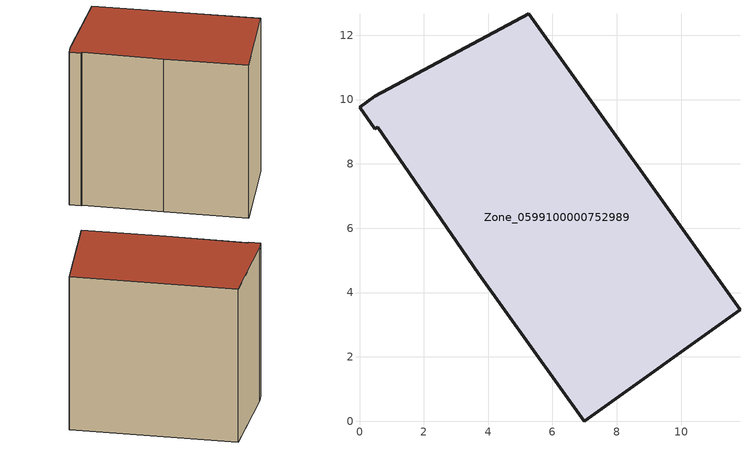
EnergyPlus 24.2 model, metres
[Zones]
Zone_0599100000752989
 floor ground (C_G): 3.69,4.61 0.57,9.14 0.48,9.09 0,9.76 0.48,10.11 5.27,12.67 11.83,3.47 6.99,0 z0
 wall outside (C_F): 6.99,0 11.83,3.47 5.27,12.67 0.48,10.11 0,9.76 0.48,9.09 0.57,9.14 3.69,4.61 6.99,0 z0:11.89
 roof outside (C_R): 0.57,9.14 3.69,4.61 6.99,0 11.83,3.47 5.27,12.67 0.48,10.11 0,9.76 0.48,9.09 z11.89
[BUILDING]
Pand.0599100000752989: North Axis=0; Terrain=City; Loads Convergence Tolerance Value=0.04; Temperature Convergence Tolerance Value=0.4; Solar Distribution=FullExterior; Maximum Number of Warmup Days=25; Minimum Number of Warmup Days=1
[Site:Location]
Rotterdam.The.Hague.AP_ZH_NLD Design_Conditions: Latitude=51.96; Longitude=4.45; Time Zone=1; Elevation=-4.5
[SITE:GROUNDTEMPERATURE:BUILDINGSURFACE]
18, 18, 18, 18, 18, 18, 18, 18, 18, 18, 18, 18
[MATERIAL] Thermal Absorptance=0.9; Solar Absorptance=0.7; Visible Absorptance=0.7
Name | Roughness | Thickness | Conductivity | Density | Specific Heat
G.TI.2006-2014 | MediumSmooth | 0.15 | 0.06 | 540 | 1210
F.TI.2006-2014 | Rough | 0.3 | 0.12 | 1920 | 840
R.TI.2006-2014 | MediumRough | 0.2 | 0.08 | 1500 | 1000
[CONSTRUCTION]
C_G: G.TI.2006-2014
C_F: F.TI.2006-2014
C_R: R.TI.2006-2014
[ZONE]
Zone_0599100000752989: Type=1; Multiplier=1; Ceiling Height=Autocalculate; Volume=Autocalculate; Floor Area=autocalculate; Part of Total Floor Area=Yes
[ZONEINFILTRATION:DESIGNFLOWRATE]
Infil_Zone_0599100000752989: Zone or ZoneList or Space or SpaceList=Zone_0599100000752989; Schedule=AlwaysOn; Design Flow Rate Calculation Method=Flow/Area; Flow Rate per Floor Area=0.0015; Constant Term Coefficient=1; Temperature Term Coefficient=0; Velocity Term Coefficient=0; Velocity Squared Term Coefficient=0
[HVACTEMPLATE:ZONE:IDEALLOADSAIRSYSTEM]
Zone_0599100000752989: Maximum Heating Supply Air Temperature=50; Minimum Cooling Supply Air Temperature=13; Maximum Heating Supply Air Humidity Ratio=0.0156; Minimum Cooling Supply Air Humidity Ratio=0.0077; Heating Limit=NoLimit; Cooling Limit=NoLimit; Dehumidification Control Type=ConstantSensibleHeatRatio; Cooling Sensible Heat Ratio=0.7; Dehumidification Setpoint=60; Humidification Control Type=None; Humidification Setpoint=30; Outdoor Air Method=None; Outdoor Air Flow Rate per Person=0.00944; Outdoor Air Flow Rate per Zone Floor Area=0; Outdoor Air Flow Rate per Zone=0; Demand Controlled Ventilation Type=None; Outdoor Air Economizer Type=NoEconomizer; Heat Recovery Type=None; Sensible Heat Recovery Effectiveness=0.7; Latent Heat Recovery Effectiveness=0.65
[ZONECONTROL:THERMOSTAT]
ThermostatControl_Zone_0599100000752989: Zone or ZoneList=Zone_0599100000752989; Control Type Schedule=DualSetpointControlType; Control 1=Thermostat_Zone_0599100000752989; Temperature Difference Between Cutout And Setpoint=0
[THERMOSTATSETPOINT:DUALSETPOINT]
Thermostat_Zone_0599100000752989: Heating Setpoint Temperature Schedule=HeatingSetpoint_Zone_0599100000752989; Cooling Setpoint Temperature Schedule=CoolingSetpoint_Zone_0599100000752989
[SCHEDULE:COMPACT]
HeatingSetpoint_Zone_0599100000752989: Through: 12/31, For: AllDays, Until: 24:00, 21
CoolingSetpoint_Zone_0599100000752989: Through: 12/31, For: AllDays, Until: 24:00, 24
DualSetpointControlType: Through: 12/31, For: AllDays, Until: 24:00, 4
AlwaysOn: Through: 12/31, For: AllDays, Until: 24:00, 1
